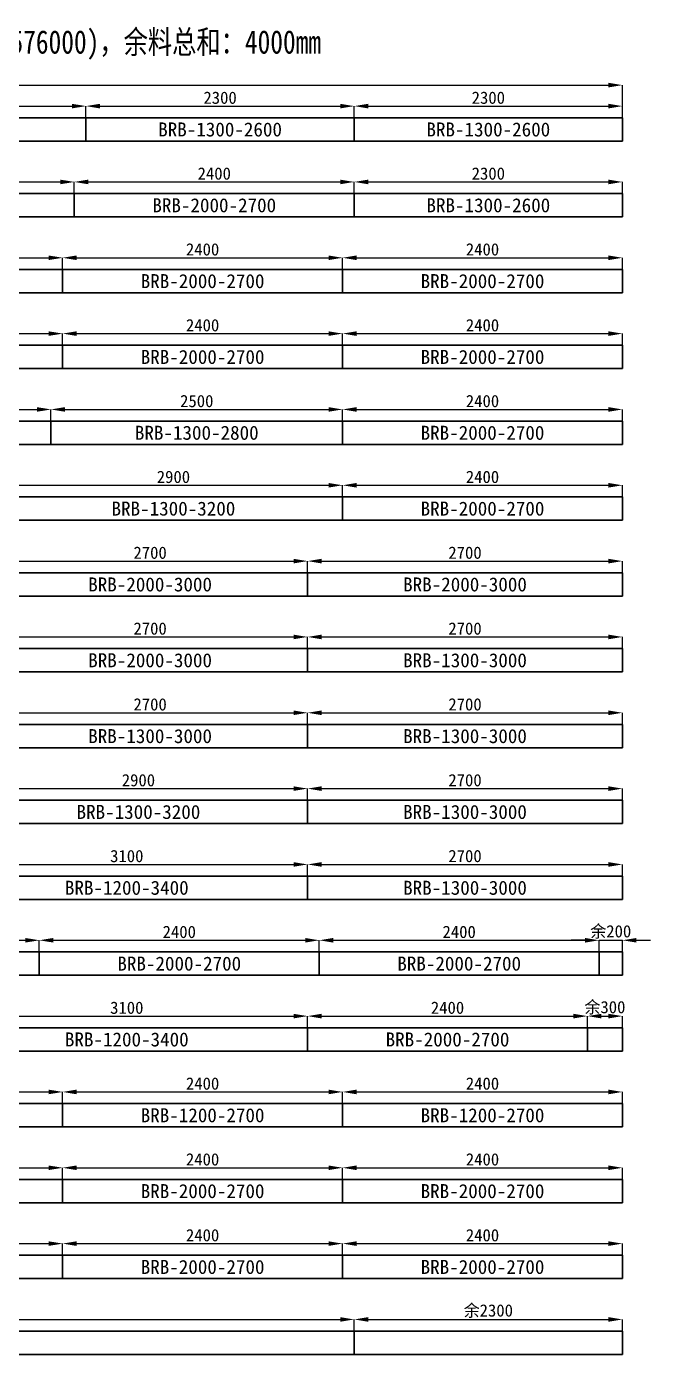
# Model space of a CAD drawing. Header units: metres. Extents: x -250 to 27240, y -11390 to 232.
# Drawn here: x 21891 to 27240, y -11150 to 232 of the extents above; entities that cross this region are included whole.
import ezdxf
from ezdxf.enums import TextEntityAlignment as Align

# ---------------------------------------------------------------- set-up
doc = ezdxf.new("R2010")
doc.units = ezdxf.units.M
for name, color, linetype in [('DIMENSION', 3, 'Continuous'), ('TEXT', 3, 'Continuous'), ('TUBE', 3, 'Continuous')]:
    doc.layers.add(name, color=color, linetype=linetype)
doc.dimstyles.get("Standard").update_dxf_attribs({"dimscale": 30, "dimtxt": 3.5, "dimasz": 4, "dimexe": 1.25, "dimexo": 0, "dimtad": 1, "dimcen": 2.5, "dimazin": 3, "dimtfac": 1, "dimtmove": 0, "dimatfit": 3})

# ---------------------------------------------------------------- blocks, each defined once
blk = doc.blocks.new('_CLOSEDFILLED')
at = {"color": 0, "linetype": 'BYBLOCK'}
blk.add_solid([(-1, 0.164), (0, 0), (-1, -0.164)], dxfattribs=at)
blk = doc.blocks.new('*D6')
at = {"color": 3}
for p, q in [((15000, -550), (15000, -270)), ((27000, -550), (27000, -270))]:
    blk.add_line(p, q, dxfattribs=at)
at = {"color": 0}
blk.add_line((15120, -270), (26880, -270), dxfattribs=at)
at = {"layer": 'Defpoints'}
for p in [(15000, -270), (15000, -550), (27000, -550)]:
    blk.add_point(p, dxfattribs=at)
at = {"layer": 'DIMENSION', "color": 0, "xscale": 120, "yscale": 120, "rotation": 180}
blk.add_blockref('_CLOSEDFILLED', (15000, -270), dxfattribs=at)
at = {"layer": 'DIMENSION', "color": 0, "xscale": 120, "yscale": 120}
blk.add_blockref('_CLOSEDFILLED', (27000, -270), dxfattribs=at)
at = {"layer": 'DIMENSION', "color": 3, "insert": (21000, -198.75), "char_height": 105, "attachment_point": 5}
blk.add_mtext('12000', dxfattribs=at)
blk = doc.blocks.new('*D8')
at = {"color": 3}
for p, q in [((19800, -550), (19800, -450)), ((22400, -550), (22400, -450))]:
    blk.add_line(p, q, dxfattribs=at)
at = {"color": 0}
blk.add_line((19920, -450), (22280, -450), dxfattribs=at)
at = {"layer": 'Defpoints'}
for p in [(19800, -450), (19800, -550), (22400, -550)]:
    blk.add_point(p, dxfattribs=at)
at = {"layer": 'DIMENSION', "color": 0, "xscale": 120, "yscale": 120, "rotation": 180}
blk.add_blockref('_CLOSEDFILLED', (19800, -450), dxfattribs=at)
at = {"layer": 'DIMENSION', "color": 0, "xscale": 120, "yscale": 120}
blk.add_blockref('_CLOSEDFILLED', (22400, -450), dxfattribs=at)
at = {"layer": 'DIMENSION', "color": 3, "insert": (21100, -378.75), "char_height": 105, "attachment_point": 5}
blk.add_mtext('2600', dxfattribs=at)
blk = doc.blocks.new('*D9')
at = {"color": 3}
for p, q in [((22400, -550), (22400, -450)), ((24700, -550), (24700, -450))]:
    blk.add_line(p, q, dxfattribs=at)
at = {"color": 0}
blk.add_line((22520, -450), (24580, -450), dxfattribs=at)
at = {"layer": 'Defpoints'}
for p in [(22400, -450), (22400, -550), (24700, -550)]:
    blk.add_point(p, dxfattribs=at)
at = {"layer": 'DIMENSION', "color": 0, "xscale": 120, "yscale": 120, "rotation": 180}
blk.add_blockref('_CLOSEDFILLED', (22400, -450), dxfattribs=at)
at = {"layer": 'DIMENSION', "color": 0, "xscale": 120, "yscale": 120}
blk.add_blockref('_CLOSEDFILLED', (24700, -450), dxfattribs=at)
at = {"layer": 'DIMENSION', "color": 3, "insert": (23550, -378.75), "char_height": 105, "attachment_point": 5}
blk.add_mtext('2300', dxfattribs=at)
blk = doc.blocks.new('*D10')
at = {"color": 3}
for p, q in [((24700, -550), (24700, -450)), ((27000, -550), (27000, -450))]:
    blk.add_line(p, q, dxfattribs=at)
at = {"color": 0}
blk.add_line((24820, -450), (26880, -450), dxfattribs=at)
at = {"layer": 'Defpoints'}
for p in [(24700, -450), (24700, -550), (27000, -550)]:
    blk.add_point(p, dxfattribs=at)
at = {"layer": 'DIMENSION', "color": 0, "xscale": 120, "yscale": 120, "rotation": 180}
blk.add_blockref('_CLOSEDFILLED', (24700, -450), dxfattribs=at)
at = {"layer": 'DIMENSION', "color": 0, "xscale": 120, "yscale": 120}
blk.add_blockref('_CLOSEDFILLED', (27000, -450), dxfattribs=at)
at = {"layer": 'DIMENSION', "color": 3, "insert": (25850, -378.75), "char_height": 105, "attachment_point": 5}
blk.add_mtext('2300', dxfattribs=at)
blk = doc.blocks.new('*D13')
at = {"color": 3}
for p, q in [((19600, -1200), (19600, -1100)), ((22300, -1200), (22300, -1100))]:
    blk.add_line(p, q, dxfattribs=at)
at = {"color": 0}
blk.add_line((19720, -1100), (22180, -1100), dxfattribs=at)
at = {"layer": 'Defpoints'}
for p in [(19600, -1100), (19600, -1200), (22300, -1200)]:
    blk.add_point(p, dxfattribs=at)
at = {"layer": 'DIMENSION', "color": 0, "xscale": 120, "yscale": 120, "rotation": 180}
blk.add_blockref('_CLOSEDFILLED', (19600, -1100), dxfattribs=at)
at = {"layer": 'DIMENSION', "color": 0, "xscale": 120, "yscale": 120}
blk.add_blockref('_CLOSEDFILLED', (22300, -1100), dxfattribs=at)
at = {"layer": 'DIMENSION', "color": 3, "insert": (20950, -1028.75), "char_height": 105, "attachment_point": 5}
blk.add_mtext('2700', dxfattribs=at)
blk = doc.blocks.new('*D14')
at = {"color": 3}
for p, q in [((22300, -1200), (22300, -1100)), ((24700, -1200), (24700, -1100))]:
    blk.add_line(p, q, dxfattribs=at)
at = {"color": 0}
blk.add_line((22420, -1100), (24580, -1100), dxfattribs=at)
at = {"layer": 'Defpoints'}
for p in [(22300, -1100), (22300, -1200), (24700, -1200)]:
    blk.add_point(p, dxfattribs=at)
at = {"layer": 'DIMENSION', "color": 0, "xscale": 120, "yscale": 120, "rotation": 180}
blk.add_blockref('_CLOSEDFILLED', (22300, -1100), dxfattribs=at)
at = {"layer": 'DIMENSION', "color": 0, "xscale": 120, "yscale": 120}
blk.add_blockref('_CLOSEDFILLED', (24700, -1100), dxfattribs=at)
at = {"layer": 'DIMENSION', "color": 3, "insert": (23500, -1028.75), "char_height": 105, "attachment_point": 5}
blk.add_mtext('2400', dxfattribs=at)
blk = doc.blocks.new('*D15')
at = {"color": 3}
for p, q in [((24700, -1200), (24700, -1100)), ((27000, -1200), (27000, -1100))]:
    blk.add_line(p, q, dxfattribs=at)
at = {"color": 0}
blk.add_line((24820, -1100), (26880, -1100), dxfattribs=at)
at = {"layer": 'Defpoints'}
for p in [(24700, -1100), (24700, -1200), (27000, -1200)]:
    blk.add_point(p, dxfattribs=at)
at = {"layer": 'DIMENSION', "color": 0, "xscale": 120, "yscale": 120, "rotation": 180}
blk.add_blockref('_CLOSEDFILLED', (24700, -1100), dxfattribs=at)
at = {"layer": 'DIMENSION', "color": 0, "xscale": 120, "yscale": 120}
blk.add_blockref('_CLOSEDFILLED', (27000, -1100), dxfattribs=at)
at = {"layer": 'DIMENSION', "color": 3, "insert": (25850, -1028.75), "char_height": 105, "attachment_point": 5}
blk.add_mtext('2300', dxfattribs=at)
blk = doc.blocks.new('*D18')
at = {"color": 3}
for p, q in [((19600, -1850), (19600, -1750)), ((22200, -1850), (22200, -1750))]:
    blk.add_line(p, q, dxfattribs=at)
at = {"color": 0}
blk.add_line((19720, -1750), (22080, -1750), dxfattribs=at)
at = {"layer": 'Defpoints'}
for p in [(19600, -1750), (19600, -1850), (22200, -1850)]:
    blk.add_point(p, dxfattribs=at)
at = {"layer": 'DIMENSION', "color": 0, "xscale": 120, "yscale": 120, "rotation": 180}
blk.add_blockref('_CLOSEDFILLED', (19600, -1750), dxfattribs=at)
at = {"layer": 'DIMENSION', "color": 0, "xscale": 120, "yscale": 120}
blk.add_blockref('_CLOSEDFILLED', (22200, -1750), dxfattribs=at)
at = {"layer": 'DIMENSION', "color": 3, "insert": (20900, -1678.75), "char_height": 105, "attachment_point": 5}
blk.add_mtext('2600', dxfattribs=at)
blk = doc.blocks.new('*D19')
at = {"color": 3}
for p, q in [((22200, -1850), (22200, -1750)), ((24600, -1850), (24600, -1750))]:
    blk.add_line(p, q, dxfattribs=at)
at = {"color": 0}
blk.add_line((22320, -1750), (24480, -1750), dxfattribs=at)
at = {"layer": 'Defpoints'}
for p in [(22200, -1750), (22200, -1850), (24600, -1850)]:
    blk.add_point(p, dxfattribs=at)
at = {"layer": 'DIMENSION', "color": 0, "xscale": 120, "yscale": 120, "rotation": 180}
blk.add_blockref('_CLOSEDFILLED', (22200, -1750), dxfattribs=at)
at = {"layer": 'DIMENSION', "color": 0, "xscale": 120, "yscale": 120}
blk.add_blockref('_CLOSEDFILLED', (24600, -1750), dxfattribs=at)
at = {"layer": 'DIMENSION', "color": 3, "insert": (23400, -1678.75), "char_height": 105, "attachment_point": 5}
blk.add_mtext('2400', dxfattribs=at)
blk = doc.blocks.new('*D20')
at = {"color": 3}
for p, q in [((24600, -1850), (24600, -1750)), ((27000, -1850), (27000, -1750))]:
    blk.add_line(p, q, dxfattribs=at)
at = {"color": 0}
blk.add_line((24720, -1750), (26880, -1750), dxfattribs=at)
at = {"layer": 'Defpoints'}
for p in [(24600, -1750), (24600, -1850), (27000, -1850)]:
    blk.add_point(p, dxfattribs=at)
at = {"layer": 'DIMENSION', "color": 0, "xscale": 120, "yscale": 120, "rotation": 180}
blk.add_blockref('_CLOSEDFILLED', (24600, -1750), dxfattribs=at)
at = {"layer": 'DIMENSION', "color": 0, "xscale": 120, "yscale": 120}
blk.add_blockref('_CLOSEDFILLED', (27000, -1750), dxfattribs=at)
at = {"layer": 'DIMENSION', "color": 3, "insert": (25800, -1678.75), "char_height": 105, "attachment_point": 5}
blk.add_mtext('2400', dxfattribs=at)
blk = doc.blocks.new('*D23')
at = {"color": 3}
for p, q in [((18800, -2500), (18800, -2400)), ((22200, -2500), (22200, -2400))]:
    blk.add_line(p, q, dxfattribs=at)
at = {"color": 0}
blk.add_line((18920, -2400), (22080, -2400), dxfattribs=at)
at = {"layer": 'Defpoints'}
for p in [(18800, -2400), (18800, -2500), (22200, -2500)]:
    blk.add_point(p, dxfattribs=at)
at = {"layer": 'DIMENSION', "color": 0, "xscale": 120, "yscale": 120, "rotation": 180}
blk.add_blockref('_CLOSEDFILLED', (18800, -2400), dxfattribs=at)
at = {"layer": 'DIMENSION', "color": 0, "xscale": 120, "yscale": 120}
blk.add_blockref('_CLOSEDFILLED', (22200, -2400), dxfattribs=at)
at = {"layer": 'DIMENSION', "color": 3, "insert": (20500, -2328.75), "char_height": 105, "attachment_point": 5}
blk.add_mtext('3400', dxfattribs=at)
blk = doc.blocks.new('*D24')
at = {"color": 3}
for p, q in [((22200, -2500), (22200, -2400)), ((24600, -2500), (24600, -2400))]:
    blk.add_line(p, q, dxfattribs=at)
at = {"color": 0}
blk.add_line((22320, -2400), (24480, -2400), dxfattribs=at)
at = {"layer": 'Defpoints'}
for p in [(22200, -2400), (22200, -2500), (24600, -2500)]:
    blk.add_point(p, dxfattribs=at)
at = {"layer": 'DIMENSION', "color": 0, "xscale": 120, "yscale": 120, "rotation": 180}
blk.add_blockref('_CLOSEDFILLED', (22200, -2400), dxfattribs=at)
at = {"layer": 'DIMENSION', "color": 0, "xscale": 120, "yscale": 120}
blk.add_blockref('_CLOSEDFILLED', (24600, -2400), dxfattribs=at)
at = {"layer": 'DIMENSION', "color": 3, "insert": (23400, -2328.75), "char_height": 105, "attachment_point": 5}
blk.add_mtext('2400', dxfattribs=at)
blk = doc.blocks.new('*D25')
at = {"color": 3}
for p, q in [((24600, -2500), (24600, -2400)), ((27000, -2500), (27000, -2400))]:
    blk.add_line(p, q, dxfattribs=at)
at = {"color": 0}
blk.add_line((24720, -2400), (26880, -2400), dxfattribs=at)
at = {"layer": 'Defpoints'}
for p in [(24600, -2400), (24600, -2500), (27000, -2500)]:
    blk.add_point(p, dxfattribs=at)
at = {"layer": 'DIMENSION', "color": 0, "xscale": 120, "yscale": 120, "rotation": 180}
blk.add_blockref('_CLOSEDFILLED', (24600, -2400), dxfattribs=at)
at = {"layer": 'DIMENSION', "color": 0, "xscale": 120, "yscale": 120}
blk.add_blockref('_CLOSEDFILLED', (27000, -2400), dxfattribs=at)
at = {"layer": 'DIMENSION', "color": 3, "insert": (25800, -2328.75), "char_height": 105, "attachment_point": 5}
blk.add_mtext('2400', dxfattribs=at)
blk = doc.blocks.new('*D28')
at = {"color": 3}
for p, q in [((19600, -3150), (19600, -3050)), ((22100, -3150), (22100, -3050))]:
    blk.add_line(p, q, dxfattribs=at)
at = {"color": 0}
blk.add_line((19720, -3050), (21980, -3050), dxfattribs=at)
at = {"layer": 'Defpoints'}
for p in [(19600, -3050), (19600, -3150), (22100, -3150)]:
    blk.add_point(p, dxfattribs=at)
at = {"layer": 'DIMENSION', "color": 0, "xscale": 120, "yscale": 120, "rotation": 180}
blk.add_blockref('_CLOSEDFILLED', (19600, -3050), dxfattribs=at)
at = {"layer": 'DIMENSION', "color": 0, "xscale": 120, "yscale": 120}
blk.add_blockref('_CLOSEDFILLED', (22100, -3050), dxfattribs=at)
at = {"layer": 'DIMENSION', "color": 3, "insert": (20850, -2978.75), "char_height": 105, "attachment_point": 5}
blk.add_mtext('2500', dxfattribs=at)
blk = doc.blocks.new('*D29')
at = {"color": 3}
for p, q in [((22100, -3150), (22100, -3050)), ((24600, -3150), (24600, -3050))]:
    blk.add_line(p, q, dxfattribs=at)
at = {"color": 0}
blk.add_line((22220, -3050), (24480, -3050), dxfattribs=at)
at = {"layer": 'Defpoints'}
for p in [(22100, -3050), (22100, -3150), (24600, -3150)]:
    blk.add_point(p, dxfattribs=at)
at = {"layer": 'DIMENSION', "color": 0, "xscale": 120, "yscale": 120, "rotation": 180}
blk.add_blockref('_CLOSEDFILLED', (22100, -3050), dxfattribs=at)
at = {"layer": 'DIMENSION', "color": 0, "xscale": 120, "yscale": 120}
blk.add_blockref('_CLOSEDFILLED', (24600, -3050), dxfattribs=at)
at = {"layer": 'DIMENSION', "color": 3, "insert": (23350, -2978.75), "char_height": 105, "attachment_point": 5}
blk.add_mtext('2500', dxfattribs=at)
blk = doc.blocks.new('*D30')
at = {"color": 3}
for p, q in [((24600, -3150), (24600, -3050)), ((27000, -3150), (27000, -3050))]:
    blk.add_line(p, q, dxfattribs=at)
at = {"color": 0}
blk.add_line((24720, -3050), (26880, -3050), dxfattribs=at)
at = {"layer": 'Defpoints'}
for p in [(24600, -3050), (24600, -3150), (27000, -3150)]:
    blk.add_point(p, dxfattribs=at)
at = {"layer": 'DIMENSION', "color": 0, "xscale": 120, "yscale": 120, "rotation": 180}
blk.add_blockref('_CLOSEDFILLED', (24600, -3050), dxfattribs=at)
at = {"layer": 'DIMENSION', "color": 0, "xscale": 120, "yscale": 120}
blk.add_blockref('_CLOSEDFILLED', (27000, -3050), dxfattribs=at)
at = {"layer": 'DIMENSION', "color": 3, "insert": (25800, -2978.75), "char_height": 105, "attachment_point": 5}
blk.add_mtext('2400', dxfattribs=at)
blk = doc.blocks.new('*D34')
at = {"color": 3}
for p, q in [((21700, -3800), (21700, -3700)), ((24600, -3800), (24600, -3700))]:
    blk.add_line(p, q, dxfattribs=at)
at = {"color": 0}
blk.add_line((21820, -3700), (24480, -3700), dxfattribs=at)
at = {"layer": 'Defpoints'}
for p in [(21700, -3700), (21700, -3800), (24600, -3800)]:
    blk.add_point(p, dxfattribs=at)
at = {"layer": 'DIMENSION', "color": 0, "xscale": 120, "yscale": 120, "rotation": 180}
blk.add_blockref('_CLOSEDFILLED', (21700, -3700), dxfattribs=at)
at = {"layer": 'DIMENSION', "color": 0, "xscale": 120, "yscale": 120}
blk.add_blockref('_CLOSEDFILLED', (24600, -3700), dxfattribs=at)
at = {"layer": 'DIMENSION', "color": 3, "insert": (23150, -3628.75), "char_height": 105, "attachment_point": 5}
blk.add_mtext('2900', dxfattribs=at)
blk = doc.blocks.new('*D35')
at = {"color": 3}
for p, q in [((24600, -3800), (24600, -3700)), ((27000, -3800), (27000, -3700))]:
    blk.add_line(p, q, dxfattribs=at)
at = {"color": 0}
blk.add_line((24720, -3700), (26880, -3700), dxfattribs=at)
at = {"layer": 'Defpoints'}
for p in [(24600, -3700), (24600, -3800), (27000, -3800)]:
    blk.add_point(p, dxfattribs=at)
at = {"layer": 'DIMENSION', "color": 0, "xscale": 120, "yscale": 120, "rotation": 180}
blk.add_blockref('_CLOSEDFILLED', (24600, -3700), dxfattribs=at)
at = {"layer": 'DIMENSION', "color": 0, "xscale": 120, "yscale": 120}
blk.add_blockref('_CLOSEDFILLED', (27000, -3700), dxfattribs=at)
at = {"layer": 'DIMENSION', "color": 3, "insert": (25800, -3628.75), "char_height": 105, "attachment_point": 5}
blk.add_mtext('2400', dxfattribs=at)
blk = doc.blocks.new('*D39')
at = {"color": 3}
for p, q in [((21600, -4450), (21600, -4350)), ((24300, -4450), (24300, -4350))]:
    blk.add_line(p, q, dxfattribs=at)
at = {"color": 0}
blk.add_line((21720, -4350), (24180, -4350), dxfattribs=at)
at = {"layer": 'Defpoints'}
for p in [(21600, -4350), (21600, -4450), (24300, -4450)]:
    blk.add_point(p, dxfattribs=at)
at = {"layer": 'DIMENSION', "color": 0, "xscale": 120, "yscale": 120, "rotation": 180}
blk.add_blockref('_CLOSEDFILLED', (21600, -4350), dxfattribs=at)
at = {"layer": 'DIMENSION', "color": 0, "xscale": 120, "yscale": 120}
blk.add_blockref('_CLOSEDFILLED', (24300, -4350), dxfattribs=at)
at = {"layer": 'DIMENSION', "color": 3, "insert": (22950, -4278.75), "char_height": 105, "attachment_point": 5}
blk.add_mtext('2700', dxfattribs=at)
blk = doc.blocks.new('*D40')
at = {"color": 3}
for p, q in [((24300, -4450), (24300, -4350)), ((27000, -4450), (27000, -4350))]:
    blk.add_line(p, q, dxfattribs=at)
at = {"color": 0}
blk.add_line((24420, -4350), (26880, -4350), dxfattribs=at)
at = {"layer": 'Defpoints'}
for p in [(24300, -4350), (24300, -4450), (27000, -4450)]:
    blk.add_point(p, dxfattribs=at)
at = {"layer": 'DIMENSION', "color": 0, "xscale": 120, "yscale": 120, "rotation": 180}
blk.add_blockref('_CLOSEDFILLED', (24300, -4350), dxfattribs=at)
at = {"layer": 'DIMENSION', "color": 0, "xscale": 120, "yscale": 120}
blk.add_blockref('_CLOSEDFILLED', (27000, -4350), dxfattribs=at)
at = {"layer": 'DIMENSION', "color": 3, "insert": (25650, -4278.75), "char_height": 105, "attachment_point": 5}
blk.add_mtext('2700', dxfattribs=at)
blk = doc.blocks.new('*D44')
at = {"color": 3}
for p, q in [((21600, -5100), (21600, -5000)), ((24300, -5100), (24300, -5000))]:
    blk.add_line(p, q, dxfattribs=at)
at = {"color": 0}
blk.add_line((21720, -5000), (24180, -5000), dxfattribs=at)
at = {"layer": 'Defpoints'}
for p in [(21600, -5000), (21600, -5100), (24300, -5100)]:
    blk.add_point(p, dxfattribs=at)
at = {"layer": 'DIMENSION', "color": 0, "xscale": 120, "yscale": 120, "rotation": 180}
blk.add_blockref('_CLOSEDFILLED', (21600, -5000), dxfattribs=at)
at = {"layer": 'DIMENSION', "color": 0, "xscale": 120, "yscale": 120}
blk.add_blockref('_CLOSEDFILLED', (24300, -5000), dxfattribs=at)
at = {"layer": 'DIMENSION', "color": 3, "insert": (22950, -4928.75), "char_height": 105, "attachment_point": 5}
blk.add_mtext('2700', dxfattribs=at)
blk = doc.blocks.new('*D45')
at = {"color": 3}
for p, q in [((24300, -5100), (24300, -5000)), ((27000, -5100), (27000, -5000))]:
    blk.add_line(p, q, dxfattribs=at)
at = {"color": 0}
blk.add_line((24420, -5000), (26880, -5000), dxfattribs=at)
at = {"layer": 'Defpoints'}
for p in [(24300, -5000), (24300, -5100), (27000, -5100)]:
    blk.add_point(p, dxfattribs=at)
at = {"layer": 'DIMENSION', "color": 0, "xscale": 120, "yscale": 120, "rotation": 180}
blk.add_blockref('_CLOSEDFILLED', (24300, -5000), dxfattribs=at)
at = {"layer": 'DIMENSION', "color": 0, "xscale": 120, "yscale": 120}
blk.add_blockref('_CLOSEDFILLED', (27000, -5000), dxfattribs=at)
at = {"layer": 'DIMENSION', "color": 3, "insert": (25650, -4928.75), "char_height": 105, "attachment_point": 5}
blk.add_mtext('2700', dxfattribs=at)
blk = doc.blocks.new('*D49')
at = {"color": 3}
for p, q in [((21600, -5750), (21600, -5650)), ((24300, -5750), (24300, -5650))]:
    blk.add_line(p, q, dxfattribs=at)
at = {"color": 0}
blk.add_line((21720, -5650), (24180, -5650), dxfattribs=at)
at = {"layer": 'Defpoints'}
for p in [(21600, -5650), (21600, -5750), (24300, -5750)]:
    blk.add_point(p, dxfattribs=at)
at = {"layer": 'DIMENSION', "color": 0, "xscale": 120, "yscale": 120, "rotation": 180}
blk.add_blockref('_CLOSEDFILLED', (21600, -5650), dxfattribs=at)
at = {"layer": 'DIMENSION', "color": 0, "xscale": 120, "yscale": 120}
blk.add_blockref('_CLOSEDFILLED', (24300, -5650), dxfattribs=at)
at = {"layer": 'DIMENSION', "color": 3, "insert": (22950, -5578.75), "char_height": 105, "attachment_point": 5}
blk.add_mtext('2700', dxfattribs=at)
blk = doc.blocks.new('*D50')
at = {"color": 3}
for p, q in [((24300, -5750), (24300, -5650)), ((27000, -5750), (27000, -5650))]:
    blk.add_line(p, q, dxfattribs=at)
at = {"color": 0}
blk.add_line((24420, -5650), (26880, -5650), dxfattribs=at)
at = {"layer": 'Defpoints'}
for p in [(24300, -5650), (24300, -5750), (27000, -5750)]:
    blk.add_point(p, dxfattribs=at)
at = {"layer": 'DIMENSION', "color": 0, "xscale": 120, "yscale": 120, "rotation": 180}
blk.add_blockref('_CLOSEDFILLED', (24300, -5650), dxfattribs=at)
at = {"layer": 'DIMENSION', "color": 0, "xscale": 120, "yscale": 120}
blk.add_blockref('_CLOSEDFILLED', (27000, -5650), dxfattribs=at)
at = {"layer": 'DIMENSION', "color": 3, "insert": (25650, -5578.75), "char_height": 105, "attachment_point": 5}
blk.add_mtext('2700', dxfattribs=at)
blk = doc.blocks.new('*D54')
at = {"color": 3}
for p, q in [((21400, -6400), (21400, -6300)), ((24300, -6400), (24300, -6300))]:
    blk.add_line(p, q, dxfattribs=at)
at = {"color": 0}
blk.add_line((21520, -6300), (24180, -6300), dxfattribs=at)
at = {"layer": 'Defpoints'}
for p in [(21400, -6300), (21400, -6400), (24300, -6400)]:
    blk.add_point(p, dxfattribs=at)
at = {"layer": 'DIMENSION', "color": 0, "xscale": 120, "yscale": 120, "rotation": 180}
blk.add_blockref('_CLOSEDFILLED', (21400, -6300), dxfattribs=at)
at = {"layer": 'DIMENSION', "color": 0, "xscale": 120, "yscale": 120}
blk.add_blockref('_CLOSEDFILLED', (24300, -6300), dxfattribs=at)
at = {"layer": 'DIMENSION', "color": 3, "insert": (22850, -6228.75), "char_height": 105, "attachment_point": 5}
blk.add_mtext('2900', dxfattribs=at)
blk = doc.blocks.new('*D55')
at = {"color": 3}
for p, q in [((24300, -6400), (24300, -6300)), ((27000, -6400), (27000, -6300))]:
    blk.add_line(p, q, dxfattribs=at)
at = {"color": 0}
blk.add_line((24420, -6300), (26880, -6300), dxfattribs=at)
at = {"layer": 'Defpoints'}
for p in [(24300, -6300), (24300, -6400), (27000, -6400)]:
    blk.add_point(p, dxfattribs=at)
at = {"layer": 'DIMENSION', "color": 0, "xscale": 120, "yscale": 120, "rotation": 180}
blk.add_blockref('_CLOSEDFILLED', (24300, -6300), dxfattribs=at)
at = {"layer": 'DIMENSION', "color": 0, "xscale": 120, "yscale": 120}
blk.add_blockref('_CLOSEDFILLED', (27000, -6300), dxfattribs=at)
at = {"layer": 'DIMENSION', "color": 3, "insert": (25650, -6228.75), "char_height": 105, "attachment_point": 5}
blk.add_mtext('2700', dxfattribs=at)
blk = doc.blocks.new('*D59')
at = {"color": 3}
for p, q in [((21200, -7050), (21200, -6950)), ((24300, -7050), (24300, -6950))]:
    blk.add_line(p, q, dxfattribs=at)
at = {"color": 0}
blk.add_line((21320, -6950), (24180, -6950), dxfattribs=at)
at = {"layer": 'Defpoints'}
for p in [(21200, -6950), (21200, -7050), (24300, -7050)]:
    blk.add_point(p, dxfattribs=at)
at = {"layer": 'DIMENSION', "color": 0, "xscale": 120, "yscale": 120, "rotation": 180}
blk.add_blockref('_CLOSEDFILLED', (21200, -6950), dxfattribs=at)
at = {"layer": 'DIMENSION', "color": 0, "xscale": 120, "yscale": 120}
blk.add_blockref('_CLOSEDFILLED', (24300, -6950), dxfattribs=at)
at = {"layer": 'DIMENSION', "color": 3, "insert": (22750, -6878.75), "char_height": 105, "attachment_point": 5}
blk.add_mtext('3100', dxfattribs=at)
blk = doc.blocks.new('*D60')
at = {"color": 3}
for p, q in [((24300, -7050), (24300, -6950)), ((27000, -7050), (27000, -6950))]:
    blk.add_line(p, q, dxfattribs=at)
at = {"color": 0}
blk.add_line((24420, -6950), (26880, -6950), dxfattribs=at)
at = {"layer": 'Defpoints'}
for p in [(24300, -6950), (24300, -7050), (27000, -7050)]:
    blk.add_point(p, dxfattribs=at)
at = {"layer": 'DIMENSION', "color": 0, "xscale": 120, "yscale": 120, "rotation": 180}
blk.add_blockref('_CLOSEDFILLED', (24300, -6950), dxfattribs=at)
at = {"layer": 'DIMENSION', "color": 0, "xscale": 120, "yscale": 120}
blk.add_blockref('_CLOSEDFILLED', (27000, -6950), dxfattribs=at)
at = {"layer": 'DIMENSION', "color": 3, "insert": (25650, -6878.75), "char_height": 105, "attachment_point": 5}
blk.add_mtext('2700', dxfattribs=at)
blk = doc.blocks.new('*D63')
at = {"color": 3}
for p, q in [((19600, -7700), (19600, -7600)), ((22000, -7700), (22000, -7600))]:
    blk.add_line(p, q, dxfattribs=at)
at = {"color": 0}
blk.add_line((19720, -7600), (21880, -7600), dxfattribs=at)
at = {"layer": 'Defpoints'}
for p in [(19600, -7600), (19600, -7700), (22000, -7700)]:
    blk.add_point(p, dxfattribs=at)
at = {"layer": 'DIMENSION', "color": 0, "xscale": 120, "yscale": 120, "rotation": 180}
blk.add_blockref('_CLOSEDFILLED', (19600, -7600), dxfattribs=at)
at = {"layer": 'DIMENSION', "color": 0, "xscale": 120, "yscale": 120}
blk.add_blockref('_CLOSEDFILLED', (22000, -7600), dxfattribs=at)
at = {"layer": 'DIMENSION', "color": 3, "insert": (20800, -7528.75), "char_height": 105, "attachment_point": 5}
blk.add_mtext('2400', dxfattribs=at)
blk = doc.blocks.new('*D64')
at = {"color": 3}
for p, q in [((22000, -7700), (22000, -7600)), ((24400, -7700), (24400, -7600))]:
    blk.add_line(p, q, dxfattribs=at)
at = {"color": 0}
blk.add_line((22120, -7600), (24280, -7600), dxfattribs=at)
at = {"layer": 'Defpoints'}
for p in [(22000, -7600), (22000, -7700), (24400, -7700)]:
    blk.add_point(p, dxfattribs=at)
at = {"layer": 'DIMENSION', "color": 0, "xscale": 120, "yscale": 120, "rotation": 180}
blk.add_blockref('_CLOSEDFILLED', (22000, -7600), dxfattribs=at)
at = {"layer": 'DIMENSION', "color": 0, "xscale": 120, "yscale": 120}
blk.add_blockref('_CLOSEDFILLED', (24400, -7600), dxfattribs=at)
at = {"layer": 'DIMENSION', "color": 3, "insert": (23200, -7528.75), "char_height": 105, "attachment_point": 5}
blk.add_mtext('2400', dxfattribs=at)
blk = doc.blocks.new('*D65')
at = {"color": 3}
for p, q in [((24400, -7700), (24400, -7600)), ((26800, -7700), (26800, -7600))]:
    blk.add_line(p, q, dxfattribs=at)
at = {"color": 0}
blk.add_line((24520, -7600), (26680, -7600), dxfattribs=at)
at = {"layer": 'Defpoints'}
for p in [(24400, -7600), (24400, -7700), (26800, -7700)]:
    blk.add_point(p, dxfattribs=at)
at = {"layer": 'DIMENSION', "color": 0, "xscale": 120, "yscale": 120, "rotation": 180}
blk.add_blockref('_CLOSEDFILLED', (24400, -7600), dxfattribs=at)
at = {"layer": 'DIMENSION', "color": 0, "xscale": 120, "yscale": 120}
blk.add_blockref('_CLOSEDFILLED', (26800, -7600), dxfattribs=at)
at = {"layer": 'DIMENSION', "color": 3, "insert": (25600, -7528.75), "char_height": 105, "attachment_point": 5}
blk.add_mtext('2400', dxfattribs=at)
blk = doc.blocks.new('*D66')
at = {"color": 0}
for p, q in [((26680, -7600), (26560, -7600)), ((26800, -7600), (27000, -7600)), ((27120, -7600), (27240, -7600))]:
    blk.add_line(p, q, dxfattribs=at)
at = {"color": 3}
for p, q in [((26800, -7700), (26800, -7600)), ((27000, -7700), (27000, -7600))]:
    blk.add_line(p, q, dxfattribs=at)
at = {"layer": 'Defpoints'}
for p in [(26800, -7600), (26800, -7700), (27000, -7700)]:
    blk.add_point(p, dxfattribs=at)
at = {"layer": 'DIMENSION', "color": 0, "xscale": 120, "yscale": 120}
blk.add_blockref('_CLOSEDFILLED', (26800, -7600), dxfattribs=at)
at = {"layer": 'DIMENSION', "color": 0, "xscale": 120, "yscale": 120, "rotation": 180}
blk.add_blockref('_CLOSEDFILLED', (27000, -7600), dxfattribs=at)
at = {"layer": 'DIMENSION', "color": 3, "insert": (26900, -7528.75), "char_height": 105, "attachment_point": 5}
blk.add_mtext('余200', dxfattribs=at)
blk = doc.blocks.new('*D70')
at = {"color": 3}
for p, q in [((21200, -8350), (21200, -8250)), ((24300, -8350), (24300, -8250))]:
    blk.add_line(p, q, dxfattribs=at)
at = {"color": 0}
blk.add_line((21320, -8250), (24180, -8250), dxfattribs=at)
at = {"layer": 'Defpoints'}
for p in [(21200, -8250), (21200, -8350), (24300, -8350)]:
    blk.add_point(p, dxfattribs=at)
at = {"layer": 'DIMENSION', "color": 0, "xscale": 120, "yscale": 120, "rotation": 180}
blk.add_blockref('_CLOSEDFILLED', (21200, -8250), dxfattribs=at)
at = {"layer": 'DIMENSION', "color": 0, "xscale": 120, "yscale": 120}
blk.add_blockref('_CLOSEDFILLED', (24300, -8250), dxfattribs=at)
at = {"layer": 'DIMENSION', "color": 3, "insert": (22750, -8178.75), "char_height": 105, "attachment_point": 5}
blk.add_mtext('3100', dxfattribs=at)
blk = doc.blocks.new('*D71')
at = {"color": 3}
for p, q in [((24300, -8350), (24300, -8250)), ((26700, -8350), (26700, -8250))]:
    blk.add_line(p, q, dxfattribs=at)
at = {"color": 0}
blk.add_line((24420, -8250), (26580, -8250), dxfattribs=at)
at = {"layer": 'Defpoints'}
for p in [(24300, -8250), (24300, -8350), (26700, -8350)]:
    blk.add_point(p, dxfattribs=at)
at = {"layer": 'DIMENSION', "color": 0, "xscale": 120, "yscale": 120, "rotation": 180}
blk.add_blockref('_CLOSEDFILLED', (24300, -8250), dxfattribs=at)
at = {"layer": 'DIMENSION', "color": 0, "xscale": 120, "yscale": 120}
blk.add_blockref('_CLOSEDFILLED', (26700, -8250), dxfattribs=at)
at = {"layer": 'DIMENSION', "color": 3, "insert": (25500, -8178.75), "char_height": 105, "attachment_point": 5}
blk.add_mtext('2400', dxfattribs=at)
blk = doc.blocks.new('*D72')
at = {"color": 3}
for p, q in [((26700, -8350), (26700, -8250)), ((27000, -8350), (27000, -8250))]:
    blk.add_line(p, q, dxfattribs=at)
at = {"color": 0}
blk.add_line((26820, -8250), (26880, -8250), dxfattribs=at)
at = {"layer": 'Defpoints'}
for p in [(26700, -8250), (26700, -8350), (27000, -8350)]:
    blk.add_point(p, dxfattribs=at)
at = {"layer": 'DIMENSION', "color": 0, "xscale": 120, "yscale": 120, "rotation": 180}
blk.add_blockref('_CLOSEDFILLED', (26700, -8250), dxfattribs=at)
at = {"layer": 'DIMENSION', "color": 0, "xscale": 120, "yscale": 120}
blk.add_blockref('_CLOSEDFILLED', (27000, -8250), dxfattribs=at)
at = {"layer": 'DIMENSION', "color": 3, "insert": (26850, -8178.75), "char_height": 105, "attachment_point": 5}
blk.add_mtext('余300', dxfattribs=at)
blk = doc.blocks.new('*D76')
at = {"color": 3}
for p, q in [((19800, -9000), (19800, -8900)), ((22200, -9000), (22200, -8900))]:
    blk.add_line(p, q, dxfattribs=at)
at = {"color": 0}
blk.add_line((19920, -8900), (22080, -8900), dxfattribs=at)
at = {"layer": 'Defpoints'}
for p in [(19800, -8900), (19800, -9000), (22200, -9000)]:
    blk.add_point(p, dxfattribs=at)
at = {"layer": 'DIMENSION', "color": 0, "xscale": 120, "yscale": 120, "rotation": 180}
blk.add_blockref('_CLOSEDFILLED', (19800, -8900), dxfattribs=at)
at = {"layer": 'DIMENSION', "color": 0, "xscale": 120, "yscale": 120}
blk.add_blockref('_CLOSEDFILLED', (22200, -8900), dxfattribs=at)
at = {"layer": 'DIMENSION', "color": 3, "insert": (21000, -8828.75), "char_height": 105, "attachment_point": 5}
blk.add_mtext('2400', dxfattribs=at)
blk = doc.blocks.new('*D77')
at = {"color": 3}
for p, q in [((22200, -9000), (22200, -8900)), ((24600, -9000), (24600, -8900))]:
    blk.add_line(p, q, dxfattribs=at)
at = {"color": 0}
blk.add_line((22320, -8900), (24480, -8900), dxfattribs=at)
at = {"layer": 'Defpoints'}
for p in [(22200, -8900), (22200, -9000), (24600, -9000)]:
    blk.add_point(p, dxfattribs=at)
at = {"layer": 'DIMENSION', "color": 0, "xscale": 120, "yscale": 120, "rotation": 180}
blk.add_blockref('_CLOSEDFILLED', (22200, -8900), dxfattribs=at)
at = {"layer": 'DIMENSION', "color": 0, "xscale": 120, "yscale": 120}
blk.add_blockref('_CLOSEDFILLED', (24600, -8900), dxfattribs=at)
at = {"layer": 'DIMENSION', "color": 3, "insert": (23400, -8828.75), "char_height": 105, "attachment_point": 5}
blk.add_mtext('2400', dxfattribs=at)
blk = doc.blocks.new('*D78')
at = {"color": 3}
for p, q in [((24600, -9000), (24600, -8900)), ((27000, -9000), (27000, -8900))]:
    blk.add_line(p, q, dxfattribs=at)
at = {"color": 0}
blk.add_line((24720, -8900), (26880, -8900), dxfattribs=at)
at = {"layer": 'Defpoints'}
for p in [(24600, -8900), (24600, -9000), (27000, -9000)]:
    blk.add_point(p, dxfattribs=at)
at = {"layer": 'DIMENSION', "color": 0, "xscale": 120, "yscale": 120, "rotation": 180}
blk.add_blockref('_CLOSEDFILLED', (24600, -8900), dxfattribs=at)
at = {"layer": 'DIMENSION', "color": 0, "xscale": 120, "yscale": 120}
blk.add_blockref('_CLOSEDFILLED', (27000, -8900), dxfattribs=at)
at = {"layer": 'DIMENSION', "color": 3, "insert": (25800, -8828.75), "char_height": 105, "attachment_point": 5}
blk.add_mtext('2400', dxfattribs=at)
blk = doc.blocks.new('*D82')
at = {"color": 3}
for p, q in [((19800, -9650), (19800, -9550)), ((22200, -9650), (22200, -9550))]:
    blk.add_line(p, q, dxfattribs=at)
at = {"color": 0}
blk.add_line((19920, -9550), (22080, -9550), dxfattribs=at)
at = {"layer": 'Defpoints'}
for p in [(19800, -9550), (19800, -9650), (22200, -9650)]:
    blk.add_point(p, dxfattribs=at)
at = {"layer": 'DIMENSION', "color": 0, "xscale": 120, "yscale": 120, "rotation": 180}
blk.add_blockref('_CLOSEDFILLED', (19800, -9550), dxfattribs=at)
at = {"layer": 'DIMENSION', "color": 0, "xscale": 120, "yscale": 120}
blk.add_blockref('_CLOSEDFILLED', (22200, -9550), dxfattribs=at)
at = {"layer": 'DIMENSION', "color": 3, "insert": (21000, -9478.75), "char_height": 105, "attachment_point": 5}
blk.add_mtext('2400', dxfattribs=at)
blk = doc.blocks.new('*D83')
at = {"color": 3}
for p, q in [((22200, -9650), (22200, -9550)), ((24600, -9650), (24600, -9550))]:
    blk.add_line(p, q, dxfattribs=at)
at = {"color": 0}
blk.add_line((22320, -9550), (24480, -9550), dxfattribs=at)
at = {"layer": 'Defpoints'}
for p in [(22200, -9550), (22200, -9650), (24600, -9650)]:
    blk.add_point(p, dxfattribs=at)
at = {"layer": 'DIMENSION', "color": 0, "xscale": 120, "yscale": 120, "rotation": 180}
blk.add_blockref('_CLOSEDFILLED', (22200, -9550), dxfattribs=at)
at = {"layer": 'DIMENSION', "color": 0, "xscale": 120, "yscale": 120}
blk.add_blockref('_CLOSEDFILLED', (24600, -9550), dxfattribs=at)
at = {"layer": 'DIMENSION', "color": 3, "insert": (23400, -9478.75), "char_height": 105, "attachment_point": 5}
blk.add_mtext('2400', dxfattribs=at)
blk = doc.blocks.new('*D84')
at = {"color": 3}
for p, q in [((24600, -9650), (24600, -9550)), ((27000, -9650), (27000, -9550))]:
    blk.add_line(p, q, dxfattribs=at)
at = {"color": 0}
blk.add_line((24720, -9550), (26880, -9550), dxfattribs=at)
at = {"layer": 'Defpoints'}
for p in [(24600, -9550), (24600, -9650), (27000, -9650)]:
    blk.add_point(p, dxfattribs=at)
at = {"layer": 'DIMENSION', "color": 0, "xscale": 120, "yscale": 120, "rotation": 180}
blk.add_blockref('_CLOSEDFILLED', (24600, -9550), dxfattribs=at)
at = {"layer": 'DIMENSION', "color": 0, "xscale": 120, "yscale": 120}
blk.add_blockref('_CLOSEDFILLED', (27000, -9550), dxfattribs=at)
at = {"layer": 'DIMENSION', "color": 3, "insert": (25800, -9478.75), "char_height": 105, "attachment_point": 5}
blk.add_mtext('2400', dxfattribs=at)
blk = doc.blocks.new('*D88')
at = {"color": 3}
for p, q in [((19800, -10300), (19800, -10200)), ((22200, -10300), (22200, -10200))]:
    blk.add_line(p, q, dxfattribs=at)
at = {"color": 0}
blk.add_line((19920, -10200), (22080, -10200), dxfattribs=at)
at = {"layer": 'Defpoints'}
for p in [(19800, -10200), (19800, -10300), (22200, -10300)]:
    blk.add_point(p, dxfattribs=at)
at = {"layer": 'DIMENSION', "color": 0, "xscale": 120, "yscale": 120, "rotation": 180}
blk.add_blockref('_CLOSEDFILLED', (19800, -10200), dxfattribs=at)
at = {"layer": 'DIMENSION', "color": 0, "xscale": 120, "yscale": 120}
blk.add_blockref('_CLOSEDFILLED', (22200, -10200), dxfattribs=at)
at = {"layer": 'DIMENSION', "color": 3, "insert": (21000, -10128.75), "char_height": 105, "attachment_point": 5}
blk.add_mtext('2400', dxfattribs=at)
blk = doc.blocks.new('*D89')
at = {"color": 3}
for p, q in [((22200, -10300), (22200, -10200)), ((24600, -10300), (24600, -10200))]:
    blk.add_line(p, q, dxfattribs=at)
at = {"color": 0}
blk.add_line((22320, -10200), (24480, -10200), dxfattribs=at)
at = {"layer": 'Defpoints'}
for p in [(22200, -10200), (22200, -10300), (24600, -10300)]:
    blk.add_point(p, dxfattribs=at)
at = {"layer": 'DIMENSION', "color": 0, "xscale": 120, "yscale": 120, "rotation": 180}
blk.add_blockref('_CLOSEDFILLED', (22200, -10200), dxfattribs=at)
at = {"layer": 'DIMENSION', "color": 0, "xscale": 120, "yscale": 120}
blk.add_blockref('_CLOSEDFILLED', (24600, -10200), dxfattribs=at)
at = {"layer": 'DIMENSION', "color": 3, "insert": (23400, -10128.75), "char_height": 105, "attachment_point": 5}
blk.add_mtext('2400', dxfattribs=at)
blk = doc.blocks.new('*D90')
at = {"color": 3}
for p, q in [((24600, -10300), (24600, -10200)), ((27000, -10300), (27000, -10200))]:
    blk.add_line(p, q, dxfattribs=at)
at = {"color": 0}
blk.add_line((24720, -10200), (26880, -10200), dxfattribs=at)
at = {"layer": 'Defpoints'}
for p in [(24600, -10200), (24600, -10300), (27000, -10300)]:
    blk.add_point(p, dxfattribs=at)
at = {"layer": 'DIMENSION', "color": 0, "xscale": 120, "yscale": 120, "rotation": 180}
blk.add_blockref('_CLOSEDFILLED', (24600, -10200), dxfattribs=at)
at = {"layer": 'DIMENSION', "color": 0, "xscale": 120, "yscale": 120}
blk.add_blockref('_CLOSEDFILLED', (27000, -10200), dxfattribs=at)
at = {"layer": 'DIMENSION', "color": 3, "insert": (25800, -10128.75), "char_height": 105, "attachment_point": 5}
blk.add_mtext('2400', dxfattribs=at)
blk = doc.blocks.new('*D93')
at = {"color": 3}
for p, q in [((17900, -10950), (17900, -10850)), ((24700, -10950), (24700, -10850))]:
    blk.add_line(p, q, dxfattribs=at)
at = {"color": 0}
blk.add_line((18020, -10850), (24580, -10850), dxfattribs=at)
at = {"layer": 'Defpoints'}
for p in [(17900, -10850), (17900, -10950), (24700, -10950)]:
    blk.add_point(p, dxfattribs=at)
at = {"layer": 'DIMENSION', "color": 0, "xscale": 120, "yscale": 120, "rotation": 180}
blk.add_blockref('_CLOSEDFILLED', (17900, -10850), dxfattribs=at)
at = {"layer": 'DIMENSION', "color": 0, "xscale": 120, "yscale": 120}
blk.add_blockref('_CLOSEDFILLED', (24700, -10850), dxfattribs=at)
at = {"layer": 'DIMENSION', "color": 3, "insert": (21300, -10778.75), "char_height": 105, "attachment_point": 5}
blk.add_mtext('6800', dxfattribs=at)
blk = doc.blocks.new('*D94')
at = {"color": 3}
for p, q in [((24700, -10950), (24700, -10850)), ((27000, -10950), (27000, -10850))]:
    blk.add_line(p, q, dxfattribs=at)
at = {"color": 0}
blk.add_line((24820, -10850), (26880, -10850), dxfattribs=at)
at = {"layer": 'Defpoints'}
for p in [(24700, -10850), (24700, -10950), (27000, -10950)]:
    blk.add_point(p, dxfattribs=at)
at = {"layer": 'DIMENSION', "color": 0, "xscale": 120, "yscale": 120, "rotation": 180}
blk.add_blockref('_CLOSEDFILLED', (24700, -10850), dxfattribs=at)
at = {"layer": 'DIMENSION', "color": 0, "xscale": 120, "yscale": 120}
blk.add_blockref('_CLOSEDFILLED', (27000, -10850), dxfattribs=at)
at = {"layer": 'DIMENSION', "color": 3, "insert": (25850, -10778.75), "char_height": 105, "attachment_point": 5}
blk.add_mtext('余2300', dxfattribs=at)

msp = doc.modelspace()

# ---------------------------------------------------------------- linework, layer by layer
at = {"layer": 'TUBE', "color": 7, "lineweight": 35}
for p, q in [((19800, -550), (22400, -550)), ((22400, -550), (22400, -750)), ((22400, -550), (24700, -550)), ((24700, -550), (24700, -750)), ((24700, -550), (27000, -550)), ((27000, -550), (27000, -750)), ((19800, -750), (22400, -750)), ((22400, -750), (24700, -750)), ((24700, -750), (27000, -750)), ((19600, -1200), (22300, -1200)), ((22300, -1200), (22300, -1400)), ((22300, -1200), (24700, -1200)), ((24700, -1200), (24700, -1400)), ((24700, -1200), (27000, -1200)), ((27000, -1200), (27000, -1400)), ((19600, -1400), (22300, -1400)), ((22300, -1400), (24700, -1400)), ((24700, -1400), (27000, -1400)), ((19600, -1850), (22200, -1850)), ((22200, -1850), (22200, -2050)), ((22200, -1850), (24600, -1850)), ((24600, -1850), (24600, -2050)), ((24600, -1850), (27000, -1850)), ((27000, -1850), (27000, -2050)), ((19600, -2050), (22200, -2050)), ((22200, -2050), (24600, -2050)), ((24600, -2050), (27000, -2050)), ((18800, -2500), (22200, -2500)), ((22200, -2500), (22200, -2700)), ((22200, -2500), (24600, -2500)), ((24600, -2500), (24600, -2700)), ((24600, -2500), (27000, -2500)), ((27000, -2500), (27000, -2700)), ((18800, -2700), (22200, -2700)), ((22200, -2700), (24600, -2700)), ((24600, -2700), (27000, -2700)), ((19600, -3150), (22100, -3150)), ((22100, -3150), (22100, -3350)), ((22100, -3150), (24600, -3150)), ((24600, -3150), (24600, -3350)), ((24600, -3150), (27000, -3150)), ((27000, -3150), (27000, -3350)), ((19600, -3350), (22100, -3350)), ((22100, -3350), (24600, -3350)), ((24600, -3350), (27000, -3350)), ((21700, -3800), (24600, -3800)), ((24600, -3800), (24600, -4000)), ((24600, -3800), (27000, -3800)), ((27000, -3800), (27000, -4000)), ((21700, -4000), (24600, -4000)), ((24600, -4000), (27000, -4000)), ((21600, -4450), (24300, -4450)), ((24300, -4450), (24300, -4650)), ((24300, -4450), (27000, -4450)), ((27000, -4450), (27000, -4650)), ((21600, -4650), (24300, -4650)), ((24300, -4650), (27000, -4650)), ((21600, -5100), (24300, -5100)), ((24300, -5100), (24300, -5300)), ((24300, -5100), (27000, -5100)), ((27000, -5100), (27000, -5300)), ((21600, -5300), (24300, -5300)), ((24300, -5300), (27000, -5300)), ((21600, -5750), (24300, -5750)), ((24300, -5750), (24300, -5950)), ((24300, -5750), (27000, -5750)), ((27000, -5750), (27000, -5950)), ((21600, -5950), (24300, -5950)), ((24300, -5950), (27000, -5950)), ((21400, -6400), (24300, -6400)), ((24300, -6400), (24300, -6600)), ((24300, -6400), (27000, -6400)), ((27000, -6400), (27000, -6600)), ((21400, -6600), (24300, -6600)), ((24300, -6600), (27000, -6600)), ((21200, -7050), (24300, -7050)), ((24300, -7050), (24300, -7250)), ((24300, -7050), (27000, -7050)), ((27000, -7050), (27000, -7250)), ((21200, -7250), (24300, -7250)), ((24300, -7250), (27000, -7250)), ((19600, -7700), (22000, -7700)), ((22000, -7700), (22000, -7900)), ((22000, -7700), (24400, -7700)), ((24400, -7700), (24400, -7900)), ((24400, -7700), (26800, -7700)), ((26800, -7700), (26800, -7900)), ((26800, -7700), (27000, -7700)), ((26800, -7700), (26800, -7900)), ((27000, -7700), (27000, -7900)), ((19600, -7900), (22000, -7900)), ((22000, -7900), (24400, -7900)), ((24400, -7900), (26800, -7900)), ((26800, -7900), (27000, -7900)), ((21200, -8350), (24300, -8350)), ((24300, -8350), (24300, -8550)), ((24300, -8350), (26700, -8350)), ((26700, -8350), (26700, -8550)), ((26700, -8350), (27000, -8350)), ((26700, -8350), (26700, -8550)), ((27000, -8350), (27000, -8550)), ((21200, -8550), (24300, -8550)), ((24300, -8550), (26700, -8550)), ((26700, -8550), (27000, -8550)), ((19800, -9000), (22200, -9000)), ((22200, -9000), (22200, -9200)), ((22200, -9000), (24600, -9000)), ((24600, -9000), (24600, -9200)), ((24600, -9000), (27000, -9000)), ((27000, -9000), (27000, -9200)), ((19800, -9200), (22200, -9200)), ((22200, -9200), (24600, -9200)), ((24600, -9200), (27000, -9200)), ((19800, -9650), (22200, -9650)), ((22200, -9650), (22200, -9850)), ((22200, -9650), (24600, -9650)), ((24600, -9650), (24600, -9850)), ((24600, -9650), (27000, -9650)), ((27000, -9650), (27000, -9850)), ((19800, -9850), (22200, -9850)), ((22200, -9850), (24600, -9850)), ((24600, -9850), (27000, -9850)), ((19800, -10300), (22200, -10300)), ((22200, -10300), (22200, -10500)), ((22200, -10300), (24600, -10300)), ((24600, -10300), (24600, -10500)), ((24600, -10300), (27000, -10300)), ((27000, -10300), (27000, -10500)), ((19800, -10500), (22200, -10500)), ((22200, -10500), (24600, -10500)), ((24600, -10500), (27000, -10500)), ((17900, -10950), (24700, -10950)), ((24700, -10950), (24700, -11150)), ((24700, -10950), (27000, -10950)), ((24700, -10950), (24700, -11150)), ((27000, -10950), (27000, -11150)), ((17900, -11150), (24700, -11150)), ((24700, -11150), (27000, -11150))]:
    msp.add_line(p, q, dxfattribs=at)

# ---------------------------------------------------------------- texts
at = {"layer": 'TEXT', "width": 0.8}
msp.add_text('北京第二实验中学 BRB, 200方管下料总长572000，需48根12米方管(原材576000)，余料总和：4000mm', height=200, dxfattribs=at).set_placement((15000, 0))
at = {"layer": 'TEXT'}
for s, p in [('BRB-1300-2600', (23550, -650)), ('BRB-1300-2600', (25850, -650)), ('BRB-2000-2700', (23500, -1300)), ('BRB-1300-2600', (25850, -1300)), ('BRB-2000-2700', (23400, -1950)), ('BRB-2000-2700', (25800, -1950)), ('BRB-2000-2700', (23400, -2600)), ('BRB-2000-2700', (25800, -2600)), ('BRB-1300-2800', (23350, -3250)), ('BRB-2000-2700', (25800, -3250)), ('BRB-1300-3200', (23150, -3900)), ('BRB-2000-2700', (25800, -3900)), ('BRB-2000-3000', (22950, -4550)), ('BRB-2000-3000', (25650, -4550)), ('BRB-2000-3000', (22950, -5200)), ('BRB-1300-3000', (25650, -5200)), ('BRB-1300-3000', (22950, -5850)), ('BRB-1300-3000', (25650, -5850)), ('BRB-1300-3200', (22850, -6500)), ('BRB-1300-3000', (25650, -6500)), ('BRB-1200-3400', (22750, -7150)), ('BRB-1300-3000', (25650, -7150)), ('BRB-2000-2700', (23200, -7800)), ('BRB-2000-2700', (25600, -7800)), ('BRB-1200-3400', (22750, -8450)), ('BRB-2000-2700', (25500, -8450)), ('BRB-1200-2700', (23400, -9100)), ('BRB-1200-2700', (25800, -9100)), ('BRB-2000-2700', (23400, -9750)), ('BRB-2000-2700', (25800, -9750)), ('BRB-2000-2700', (23400, -10400)), ('BRB-2000-2700', (25800, -10400))]:
    msp.add_text(s, height=120, dxfattribs=at).set_placement(p, align=Align.MIDDLE_CENTER)

# ---------------------------------------------------------------- dimensions: what is measured, and where the dimension line sits
at = {"layer": 'DIMENSION', "color": 3, "lineweight": 25}
for base, p1, p2, text, picture, middle in [((15000, -270), (15000, -550), (27000, -550), '12000', '*D6', (21000, -198.75)), ((19800, -450), (19800, -550), (22400, -550), '2600', '*D8', (21100, -378.75)), ((22400, -450), (22400, -550), (24700, -550), '2300', '*D9', (23550, -378.75)), ((24700, -450), (24700, -550), (27000, -550), '2300', '*D10', (25850, -378.75)), ((19600, -1100), (19600, -1200), (22300, -1200), '2700', '*D13', (20950, -1028.75)), ((22300, -1100), (22300, -1200), (24700, -1200), '2400', '*D14', (23500, -1028.75)), ((24700, -1100), (24700, -1200), (27000, -1200), '2300', '*D15', (25850, -1028.75)), ((19600, -1750), (19600, -1850), (22200, -1850), '2600', '*D18', (20900, -1678.75)), ((22200, -1750), (22200, -1850), (24600, -1850), '2400', '*D19', (23400, -1678.75)), ((24600, -1750), (24600, -1850), (27000, -1850), '2400', '*D20', (25800, -1678.75)), ((18800, -2400), (18800, -2500), (22200, -2500), '3400', '*D23', (20500, -2328.75)), ((22200, -2400), (22200, -2500), (24600, -2500), '2400', '*D24', (23400, -2328.75)), ((24600, -2400), (24600, -2500), (27000, -2500), '2400', '*D25', (25800, -2328.75)), ((19600, -3050), (19600, -3150), (22100, -3150), '2500', '*D28', (20850, -2978.75)), ((22100, -3050), (22100, -3150), (24600, -3150), '2500', '*D29', (23350, -2978.75)), ((24600, -3050), (24600, -3150), (27000, -3150), '2400', '*D30', (25800, -2978.75)), ((21700, -3700), (21700, -3800), (24600, -3800), '2900', '*D34', (23150, -3628.75)), ((24600, -3700), (24600, -3800), (27000, -3800), '2400', '*D35', (25800, -3628.75)), ((21600, -4350), (21600, -4450), (24300, -4450), '2700', '*D39', (22950, -4278.75)), ((24300, -4350), (24300, -4450), (27000, -4450), '2700', '*D40', (25650, -4278.75)), ((21600, -5000), (21600, -5100), (24300, -5100), '2700', '*D44', (22950, -4928.75)), ((24300, -5000), (24300, -5100), (27000, -5100), '2700', '*D45', (25650, -4928.75)), ((21600, -5650), (21600, -5750), (24300, -5750), '2700', '*D49', (22950, -5578.75)), ((24300, -5650), (24300, -5750), (27000, -5750), '2700', '*D50', (25650, -5578.75)), ((21400, -6300), (21400, -6400), (24300, -6400), '2900', '*D54', (22850, -6228.75)), ((24300, -6300), (24300, -6400), (27000, -6400), '2700', '*D55', (25650, -6228.75)), ((21200, -6950), (21200, -7050), (24300, -7050), '3100', '*D59', (22750, -6878.75)), ((24300, -6950), (24300, -7050), (27000, -7050), '2700', '*D60', (25650, -6878.75)), ((19600, -7600), (19600, -7700), (22000, -7700), '2400', '*D63', (20800, -7528.75)), ((22000, -7600), (22000, -7700), (24400, -7700), '2400', '*D64', (23200, -7528.75)), ((24400, -7600), (24400, -7700), (26800, -7700), '2400', '*D65', (25600, -7528.75)), ((26800, -7600), (26800, -7700), (27000, -7700), '余200', '*D66', (26900, -7528.75)), ((21200, -8250), (21200, -8350), (24300, -8350), '3100', '*D70', (22750, -8178.75)), ((24300, -8250), (24300, -8350), (26700, -8350), '2400', '*D71', (25500, -8178.75)), ((26700, -8250), (26700, -8350), (27000, -8350), '余300', '*D72', (26850, -8178.75)), ((19800, -8900), (19800, -9000), (22200, -9000), '2400', '*D76', (21000, -8828.75)), ((22200, -8900), (22200, -9000), (24600, -9000), '2400', '*D77', (23400, -8828.75)), ((24600, -8900), (24600, -9000), (27000, -9000), '2400', '*D78', (25800, -8828.75)), ((19800, -9550), (19800, -9650), (22200, -9650), '2400', '*D82', (21000, -9478.75)), ((22200, -9550), (22200, -9650), (24600, -9650), '2400', '*D83', (23400, -9478.75)), ((24600, -9550), (24600, -9650), (27000, -9650), '2400', '*D84', (25800, -9478.75)), ((19800, -10200), (19800, -10300), (22200, -10300), '2400', '*D88', (21000, -10128.75)), ((22200, -10200), (22200, -10300), (24600, -10300), '2400', '*D89', (23400, -10128.75)), ((24600, -10200), (24600, -10300), (27000, -10300), '2400', '*D90', (25800, -10128.75)), ((17900, -10850), (17900, -10950), (24700, -10950), '6800', '*D93', (21300, -10778.75)), ((24700, -10850), (24700, -10950), (27000, -10950), '余2300', '*D94', (25850, -10778.75))]:
    dim = msp.add_linear_dim(base=base, p1=p1, p2=p2, text=text, dimstyle='Standard', dxfattribs=at)
    dim.commit()
    dim.dimension.update_dxf_attribs({"geometry": picture, "text_midpoint": middle})

doc.saveas('drawing.dxf')
